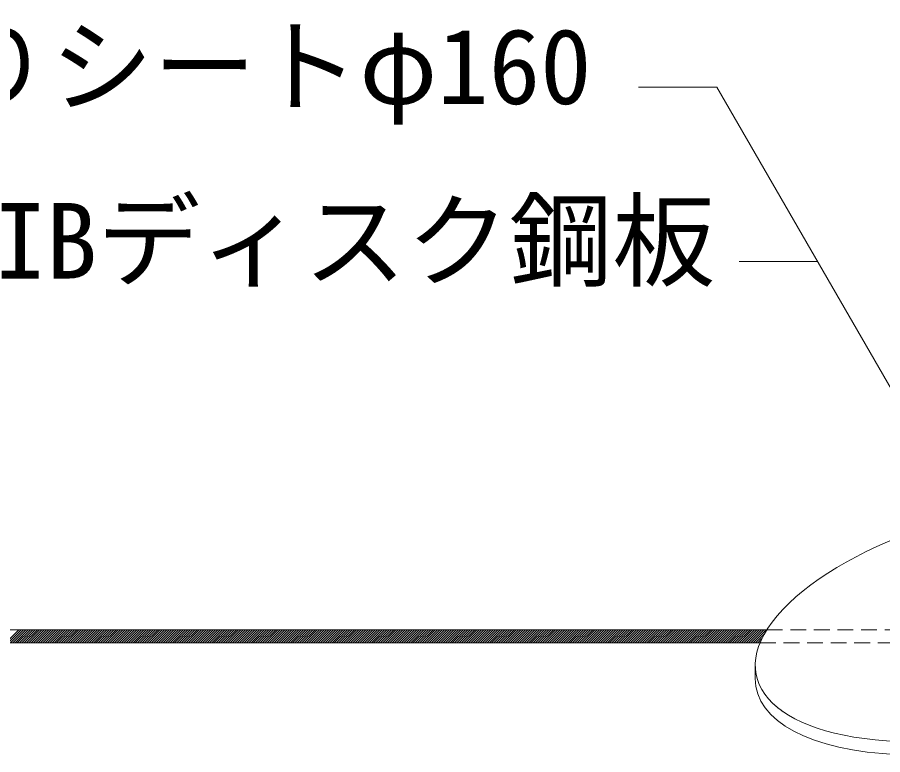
# Model space of a CAD drawing. Units: millimetres, scale not verified. Extents: x -840 to 840, y -594 to 594.
# Drawn here: x -523.5 to -391.2, y 86.9 to 199.6 of the extents above; entities that cross this region are included whole.
import ezdxf
from ezdxf.enums import TextEntityAlignment as Align

# ---------------------------------------------------------------- set-up
doc = ezdxf.new("R2010")
doc.units = ezdxf.units.MM
doc.header["$LTSCALE"] = 2
doc.linetypes.add('DASHED1', pattern=[1.8, 1.2, -0.6])
for name, color, linetype, lineweight in [('0-0_文字', 5, 'Continuous', 9), ('0-1_寸法線', 7, 'Continuous', 9), ('0-4_IBｼｰﾄ', 7, 'Continuous', 9), ('0-F_増張りシート', 7, 'Continuous', 9)]:
    doc.layers.add(name, color=color, linetype=linetype, lineweight=lineweight)
doc.styles.add('ＭＳ ゴシック', font='')
doc.styles.get('ＭＳ ゴシック').set_extended_font_data('MS Gothic')

msp = doc.modelspace()

# ---------------------------------------------------------------- linework, layer by layer
at = {"layer": '0-1_寸法線'}
msp.add_line((-401.173, 162.275), (-413.173, 162.275), dxfattribs=at)
msp.add_lwpolyline([(-369.727, 107.808), (-416.57, 188.943), (-428.57, 188.943)], dxfattribs=at)
at = {"layer": '0-4_IBｼｰﾄ'}
for p, q in [((-597.212, 106.008), (-408.943, 106.008)), ((-525.241, 104.008), (-523.241, 106.008)), ((-524.888, 104.008), (-522.888, 106.008)), ((-524.534, 104.008), (-522.534, 106.008)), ((-524.181, 104.008), (-522.181, 106.008)), ((-523.827, 104.008), (-521.827, 106.008)), ((-523.474, 104.008), (-521.474, 106.008)), ((-523.12, 104.008), (-521.12, 106.008)), ((-522.767, 104.008), (-520.767, 106.008)), ((-522.413, 104.008), (-520.413, 106.008)), ((-522.059, 104.008), (-520.059, 106.008)), ((-521.706, 104.008), (-519.706, 106.008)), ((-521.352, 104.008), (-519.352, 106.008)), ((-520.999, 104.008), (-518.999, 106.008)), ((-520.645, 104.008), (-518.645, 106.008)), ((-520.292, 104.008), (-518.292, 106.008)), ((-519.938, 104.008), (-517.938, 106.008)), ((-519.585, 104.008), (-517.585, 106.008)), ((-519.231, 104.008), (-517.231, 106.008)), ((-518.877, 104.008), (-516.877, 106.008)), ((-518.524, 104.008), (-516.524, 106.008)), ((-518.17, 104.008), (-516.17, 106.008)), ((-517.817, 104.008), (-515.817, 106.008)), ((-517.463, 104.008), (-515.463, 106.008)), ((-517.11, 104.008), (-515.11, 106.008)), ((-516.756, 104.008), (-514.756, 106.008)), ((-516.403, 104.008), (-514.403, 106.008)), ((-516.049, 104.008), (-514.049, 106.008)), ((-515.695, 104.008), (-513.695, 106.008)), ((-515.342, 104.008), (-513.342, 106.008)), ((-514.988, 104.008), (-512.988, 106.008)), ((-514.635, 104.008), (-512.635, 106.008)), ((-514.281, 104.008), (-512.281, 106.008)), ((-513.928, 104.008), (-511.928, 106.008)), ((-513.574, 104.008), (-511.574, 106.008)), ((-513.221, 104.008), (-511.221, 106.008)), ((-512.867, 104.008), (-510.867, 106.008)), ((-512.513, 104.008), (-510.513, 106.008)), ((-512.16, 104.008), (-510.16, 106.008)), ((-511.806, 104.008), (-509.806, 106.008)), ((-511.453, 104.008), (-509.453, 106.008)), ((-511.099, 104.008), (-509.099, 106.008)), ((-510.746, 104.008), (-508.746, 106.008)), ((-510.392, 104.008), (-508.392, 106.008)), ((-510.039, 104.008), (-508.039, 106.008)), ((-509.685, 104.008), (-507.685, 106.008)), ((-509.331, 104.008), (-507.331, 106.008)), ((-508.978, 104.008), (-506.978, 106.008)), ((-508.624, 104.008), (-506.624, 106.008)), ((-508.271, 104.008), (-506.271, 106.008)), ((-507.917, 104.008), (-505.917, 106.008)), ((-507.564, 104.008), (-505.564, 106.008)), ((-507.21, 104.008), (-505.21, 106.008)), ((-506.857, 104.008), (-504.857, 106.008)), ((-506.503, 104.008), (-504.503, 106.008)), ((-506.15, 104.008), (-504.15, 106.008)), ((-505.796, 104.008), (-503.796, 106.008)), ((-505.442, 104.008), (-503.442, 106.008)), ((-505.089, 104.008), (-503.089, 106.008)), ((-504.735, 104.008), (-502.735, 106.008)), ((-504.382, 104.008), (-502.382, 106.008)), ((-504.028, 104.008), (-502.028, 106.008)), ((-503.675, 104.008), (-501.675, 106.008)), ((-503.321, 104.008), (-501.321, 106.008)), ((-502.968, 104.008), (-500.968, 106.008)), ((-502.614, 104.008), (-500.614, 106.008)), ((-502.26, 104.008), (-500.26, 106.008)), ((-501.907, 104.008), (-499.907, 106.008)), ((-501.553, 104.008), (-499.553, 106.008)), ((-501.2, 104.008), (-499.2, 106.008)), ((-500.846, 104.008), (-498.846, 106.008)), ((-500.493, 104.008), (-498.493, 106.008)), ((-500.139, 104.008), (-498.139, 106.008)), ((-499.786, 104.008), (-497.786, 106.008)), ((-499.432, 104.008), (-497.432, 106.008)), ((-499.078, 104.008), (-497.078, 106.008)), ((-498.725, 104.008), (-496.725, 106.008)), ((-498.371, 104.008), (-496.371, 106.008)), ((-498.018, 104.008), (-496.018, 106.008)), ((-497.664, 104.008), (-495.664, 106.008)), ((-497.311, 104.008), (-495.311, 106.008)), ((-496.957, 104.008), (-494.957, 106.008)), ((-496.604, 104.008), (-494.604, 106.008)), ((-496.25, 104.008), (-494.25, 106.008)), ((-495.896, 104.008), (-493.896, 106.008)), ((-495.543, 104.008), (-493.543, 106.008)), ((-495.189, 104.008), (-493.189, 106.008)), ((-494.836, 104.008), (-492.836, 106.008)), ((-494.482, 104.008), (-492.482, 106.008)), ((-494.129, 104.008), (-492.129, 106.008)), ((-493.775, 104.008), (-491.775, 106.008)), ((-493.422, 104.008), (-491.422, 106.008)), ((-493.068, 104.008), (-491.068, 106.008)), ((-492.714, 104.008), (-490.714, 106.008)), ((-492.361, 104.008), (-490.361, 106.008)), ((-492.007, 104.008), (-490.007, 106.008)), ((-491.654, 104.008), (-489.654, 106.008)), ((-491.3, 104.008), (-489.3, 106.008)), ((-490.947, 104.008), (-488.947, 106.008)), ((-490.593, 104.008), (-488.593, 106.008)), ((-490.24, 104.008), (-488.24, 106.008)), ((-489.886, 104.008), (-487.886, 106.008)), ((-489.532, 104.008), (-487.532, 106.008)), ((-489.179, 104.008), (-487.179, 106.008)), ((-488.825, 104.008), (-486.825, 106.008)), ((-488.472, 104.008), (-486.472, 106.008)), ((-488.118, 104.008), (-486.118, 106.008)), ((-487.765, 104.008), (-485.765, 106.008)), ((-487.411, 104.008), (-485.411, 106.008)), ((-487.058, 104.008), (-485.058, 106.008)), ((-486.704, 104.008), (-484.704, 106.008)), ((-486.351, 104.008), (-484.351, 106.008)), ((-485.997, 104.008), (-483.997, 106.008)), ((-485.643, 104.008), (-483.643, 106.008)), ((-485.29, 104.008), (-483.29, 106.008)), ((-484.936, 104.008), (-482.936, 106.008)), ((-484.583, 104.008), (-482.583, 106.008)), ((-484.229, 104.008), (-482.229, 106.008)), ((-483.876, 104.008), (-481.876, 106.008)), ((-483.522, 104.008), (-481.522, 106.008)), ((-483.169, 104.008), (-481.169, 106.008)), ((-482.815, 104.008), (-480.815, 106.008)), ((-482.461, 104.008), (-480.461, 106.008)), ((-482.108, 104.008), (-480.108, 106.008)), ((-481.754, 104.008), (-479.754, 106.008)), ((-481.401, 104.008), (-479.401, 106.008)), ((-481.047, 104.008), (-479.047, 106.008)), ((-480.694, 104.008), (-478.694, 106.008)), ((-480.34, 104.008), (-478.34, 106.008)), ((-479.987, 104.008), (-477.987, 106.008)), ((-479.633, 104.008), (-477.633, 106.008)), ((-479.279, 104.008), (-477.279, 106.008)), ((-478.926, 104.008), (-476.926, 106.008)), ((-478.572, 104.008), (-476.572, 106.008)), ((-478.219, 104.008), (-476.219, 106.008)), ((-477.865, 104.008), (-475.865, 106.008)), ((-477.512, 104.008), (-475.512, 106.008)), ((-477.158, 104.008), (-475.158, 106.008)), ((-476.805, 104.008), (-474.805, 106.008)), ((-476.451, 104.008), (-474.451, 106.008)), ((-476.097, 104.008), (-474.097, 106.008)), ((-475.744, 104.008), (-473.744, 106.008)), ((-475.39, 104.008), (-473.39, 106.008)), ((-475.037, 104.008), (-473.037, 106.008)), ((-474.683, 104.008), (-472.683, 106.008)), ((-474.33, 104.008), (-472.33, 106.008)), ((-473.976, 104.008), (-471.976, 106.008)), ((-473.623, 104.008), (-471.623, 106.008)), ((-473.269, 104.008), (-471.269, 106.008)), ((-472.915, 104.008), (-470.915, 106.008)), ((-472.562, 104.008), (-470.562, 106.008)), ((-472.208, 104.008), (-470.208, 106.008)), ((-471.855, 104.008), (-469.855, 106.008)), ((-471.501, 104.008), (-469.501, 106.008)), ((-471.148, 104.008), (-469.148, 106.008)), ((-470.794, 104.008), (-468.794, 106.008)), ((-470.441, 104.008), (-468.441, 106.008)), ((-470.087, 104.008), (-468.087, 106.008)), ((-469.734, 104.008), (-467.734, 106.008)), ((-469.38, 104.008), (-467.38, 106.008)), ((-469.026, 104.008), (-467.026, 106.008)), ((-468.673, 104.008), (-466.673, 106.008)), ((-468.319, 104.008), (-466.319, 106.008)), ((-467.966, 104.008), (-465.966, 106.008)), ((-467.612, 104.008), (-465.612, 106.008)), ((-467.259, 104.008), (-465.259, 106.008)), ((-466.905, 104.008), (-464.905, 106.008)), ((-466.552, 104.008), (-464.552, 106.008)), ((-466.198, 104.008), (-464.198, 106.008)), ((-465.844, 104.008), (-463.844, 106.008)), ((-465.491, 104.008), (-463.491, 106.008)), ((-465.137, 104.008), (-463.137, 106.008)), ((-464.784, 104.008), (-462.784, 106.008)), ((-464.43, 104.008), (-462.43, 106.008)), ((-464.077, 104.008), (-462.077, 106.008)), ((-463.723, 104.008), (-461.723, 106.008)), ((-463.37, 104.008), (-461.37, 106.008)), ((-463.016, 104.008), (-461.016, 106.008)), ((-462.662, 104.008), (-460.662, 106.008)), ((-462.309, 104.008), (-460.309, 106.008)), ((-461.955, 104.008), (-459.955, 106.008)), ((-461.602, 104.008), (-459.602, 106.008)), ((-461.248, 104.008), (-459.248, 106.008)), ((-460.895, 104.008), (-458.895, 106.008)), ((-460.541, 104.008), (-458.541, 106.008)), ((-460.188, 104.008), (-458.188, 106.008)), ((-459.834, 104.008), (-457.834, 106.008)), ((-459.48, 104.008), (-457.48, 106.008)), ((-459.127, 104.008), (-457.127, 106.008)), ((-458.773, 104.008), (-456.773, 106.008)), ((-458.42, 104.008), (-456.42, 106.008)), ((-458.066, 104.008), (-456.066, 106.008)), ((-457.713, 104.008), (-455.713, 106.008)), ((-457.359, 104.008), (-455.359, 106.008)), ((-457.006, 104.008), (-455.006, 106.008)), ((-456.652, 104.008), (-454.652, 106.008)), ((-456.298, 104.008), (-454.298, 106.008)), ((-455.945, 104.008), (-453.945, 106.008)), ((-455.591, 104.008), (-453.591, 106.008)), ((-455.238, 104.008), (-453.238, 106.008)), ((-454.884, 104.008), (-452.884, 106.008)), ((-454.531, 104.008), (-452.531, 106.008)), ((-454.177, 104.008), (-452.177, 106.008)), ((-453.824, 104.008), (-451.824, 106.008)), ((-453.47, 104.008), (-451.47, 106.008)), ((-453.116, 104.008), (-451.116, 106.008)), ((-452.763, 104.008), (-450.763, 106.008)), ((-452.409, 104.008), (-450.409, 106.008)), ((-452.056, 104.008), (-450.056, 106.008)), ((-451.702, 104.008), (-449.702, 106.008)), ((-451.349, 104.008), (-449.349, 106.008)), ((-450.995, 104.008), (-448.995, 106.008)), ((-450.642, 104.008), (-448.642, 106.008)), ((-450.288, 104.008), (-448.288, 106.008)), ((-449.935, 104.008), (-447.935, 106.008)), ((-449.581, 104.008), (-447.581, 106.008)), ((-449.227, 104.008), (-447.227, 106.008)), ((-448.874, 104.008), (-446.874, 106.008)), ((-448.52, 104.008), (-446.52, 106.008)), ((-448.167, 104.008), (-446.167, 106.008)), ((-447.813, 104.008), (-445.813, 106.008)), ((-447.46, 104.008), (-445.46, 106.008)), ((-447.106, 104.008), (-445.106, 106.008)), ((-446.753, 104.008), (-444.753, 106.008)), ((-446.399, 104.008), (-444.399, 106.008)), ((-446.045, 104.008), (-444.045, 106.008)), ((-445.692, 104.008), (-443.692, 106.008)), ((-445.338, 104.008), (-443.338, 106.008)), ((-444.985, 104.008), (-442.985, 106.008)), ((-444.631, 104.008), (-442.631, 106.008)), ((-444.278, 104.008), (-442.278, 106.008)), ((-443.924, 104.008), (-441.924, 106.008)), ((-443.571, 104.008), (-441.571, 106.008)), ((-443.217, 104.008), (-441.217, 106.008)), ((-442.863, 104.008), (-440.863, 106.008)), ((-442.51, 104.008), (-440.51, 106.008)), ((-442.156, 104.008), (-440.156, 106.008)), ((-441.803, 104.008), (-439.803, 106.008)), ((-441.449, 104.008), (-439.449, 106.008)), ((-441.096, 104.008), (-439.096, 106.008)), ((-440.742, 104.008), (-438.742, 106.008)), ((-440.389, 104.008), (-438.389, 106.008)), ((-440.035, 104.008), (-438.035, 106.008)), ((-439.681, 104.008), (-437.681, 106.008)), ((-439.328, 104.008), (-437.328, 106.008)), ((-438.974, 104.008), (-436.974, 106.008)), ((-438.621, 104.008), (-436.621, 106.008)), ((-438.267, 104.008), (-436.267, 106.008)), ((-437.914, 104.008), (-435.914, 106.008)), ((-437.56, 104.008), (-435.56, 106.008)), ((-437.207, 104.008), (-435.207, 106.008)), ((-436.853, 104.008), (-434.853, 106.008)), ((-436.499, 104.008), (-434.499, 106.008)), ((-436.146, 104.008), (-434.146, 106.008)), ((-435.792, 104.008), (-433.792, 106.008)), ((-435.439, 104.008), (-433.439, 106.008)), ((-435.085, 104.008), (-433.085, 106.008)), ((-434.732, 104.008), (-432.732, 106.008)), ((-434.378, 104.008), (-432.378, 106.008)), ((-434.025, 104.008), (-432.025, 106.008)), ((-433.671, 104.008), (-431.671, 106.008)), ((-433.318, 104.008), (-431.318, 106.008)), ((-432.964, 104.008), (-430.964, 106.008)), ((-432.61, 104.008), (-430.61, 106.008)), ((-432.257, 104.008), (-430.257, 106.008)), ((-431.903, 104.008), (-429.903, 106.008)), ((-431.55, 104.008), (-429.55, 106.008)), ((-431.196, 104.008), (-429.196, 106.008)), ((-430.843, 104.008), (-428.843, 106.008)), ((-430.489, 104.008), (-428.489, 106.008)), ((-430.136, 104.008), (-428.136, 106.008)), ((-429.782, 104.008), (-427.782, 106.008)), ((-429.428, 104.008), (-427.428, 106.008)), ((-429.075, 104.008), (-427.075, 106.008)), ((-428.721, 104.008), (-426.721, 106.008)), ((-428.368, 104.008), (-426.368, 106.008)), ((-428.014, 104.008), (-426.014, 106.008)), ((-427.661, 104.008), (-425.661, 106.008)), ((-427.307, 104.008), (-425.307, 106.008)), ((-426.954, 104.008), (-424.954, 106.008)), ((-426.6, 104.008), (-424.6, 106.008)), ((-426.246, 104.008), (-424.246, 106.008)), ((-425.893, 104.008), (-423.893, 106.008)), ((-425.539, 104.008), (-423.539, 106.008)), ((-425.186, 104.008), (-423.186, 106.008)), ((-424.832, 104.008), (-422.832, 106.008)), ((-424.479, 104.008), (-422.479, 106.008)), ((-424.125, 104.008), (-422.125, 106.008)), ((-423.772, 104.008), (-421.772, 106.008)), ((-423.418, 104.008), (-421.418, 106.008)), ((-423.064, 104.008), (-421.064, 106.008)), ((-422.711, 104.008), (-420.711, 106.008)), ((-422.357, 104.008), (-420.357, 106.008)), ((-422.004, 104.008), (-420.004, 106.008)), ((-421.65, 104.008), (-419.65, 106.008)), ((-421.297, 104.008), (-419.297, 106.008)), ((-420.943, 104.008), (-418.943, 106.008)), ((-420.59, 104.008), (-418.59, 106.008)), ((-420.236, 104.008), (-418.236, 106.008)), ((-419.882, 104.008), (-417.882, 106.008)), ((-419.529, 104.008), (-417.529, 106.008)), ((-419.175, 104.008), (-417.175, 106.008)), ((-418.822, 104.008), (-416.822, 106.008)), ((-418.468, 104.008), (-416.468, 106.008)), ((-418.115, 104.008), (-416.115, 106.008)), ((-417.761, 104.008), (-415.761, 106.008)), ((-417.408, 104.008), (-415.408, 106.008)), ((-417.054, 104.008), (-415.054, 106.008)), ((-416.701, 104.008), (-414.701, 106.008)), ((-416.347, 104.008), (-414.347, 106.008)), ((-415.993, 104.008), (-413.993, 106.008)), ((-415.64, 104.008), (-413.64, 106.008)), ((-415.286, 104.008), (-413.286, 106.008)), ((-414.933, 104.008), (-412.933, 106.008)), ((-414.579, 104.008), (-412.579, 106.008)), ((-414.226, 104.008), (-412.226, 106.008)), ((-413.872, 104.008), (-411.872, 106.008)), ((-413.519, 104.008), (-411.519, 106.008)), ((-413.165, 104.008), (-411.165, 106.008)), ((-412.811, 104.008), (-410.811, 106.008)), ((-412.458, 104.008), (-410.458, 106.008)), ((-412.104, 104.008), (-410.104, 106.008)), ((-411.751, 104.008), (-409.751, 106.008)), ((-411.397, 104.008), (-409.397, 106.008)), ((-411.044, 104.008), (-409.044, 106.008)), ((-410.69, 104.008), (-409.307, 105.392)), ((-410.337, 104.008), (-409.692, 104.652)), ((-597.212, 104.008), (-409.982, 104.008)), ((-597.212, 104.008), (-409.982, 104.008)), ((-409.983, 104.008), (-409.982, 104.009))]:
    msp.add_line(p, q, dxfattribs=at)
at = {"layer": '0-4_IBｼｰﾄ', "linetype": 'DASHED1'}
for p, q in [((-408.943, 106.008), (-354.388, 106.008)), ((-409.982, 104.008), (-356.567, 104.008))]:
    msp.add_line(p, q, dxfattribs=at)
at = {"layer": '0-4_IBｼｰﾄ'}
msp.add_lwpolyline([(-408.943, 106.008), (-596.677, 106.008), (-597.212, 106.008), (-597.212, 104.008)], dxfattribs=at)
msp.add_ellipse((-369.727, 108.008), major_axis=(40.819, 9.049), ratio=0.414214, start_param=3.4228919, end_param=3.5285356, dxfattribs=at)
at = {"layer": '0-F_増張りシート'}
msp.add_line((-410.718, 98.543), (-410.718, 100.543), dxfattribs=at)
msp.add_line((-410.718, 98.543), (-410.718, 100.543), dxfattribs=at)
for centre, start_param in [((-369.727, 108.008), 2.650169), ((-369.727, 106.008), 6.1916132)]:
    msp.add_ellipse(centre, major_axis=(-40.819, -9.049), ratio=0.414214, start_param=start_param, end_param=7.2774763, dxfattribs=at)

# ---------------------------------------------------------------- texts
at = {"layer": '0-0_文字', "color": 7, "style": 'ＭＳ ゴシック'}
for s, p in [('IB増張りシートφ160', (-581.366, 182.884)), ('IBディスク鋼板', (-526.955, 156.216))]:
    msp.add_text(s, height=11.54, dxfattribs=at).set_placement(p, align=Align.BOTTOM_LEFT)

doc.saveas('drawing.dxf')
